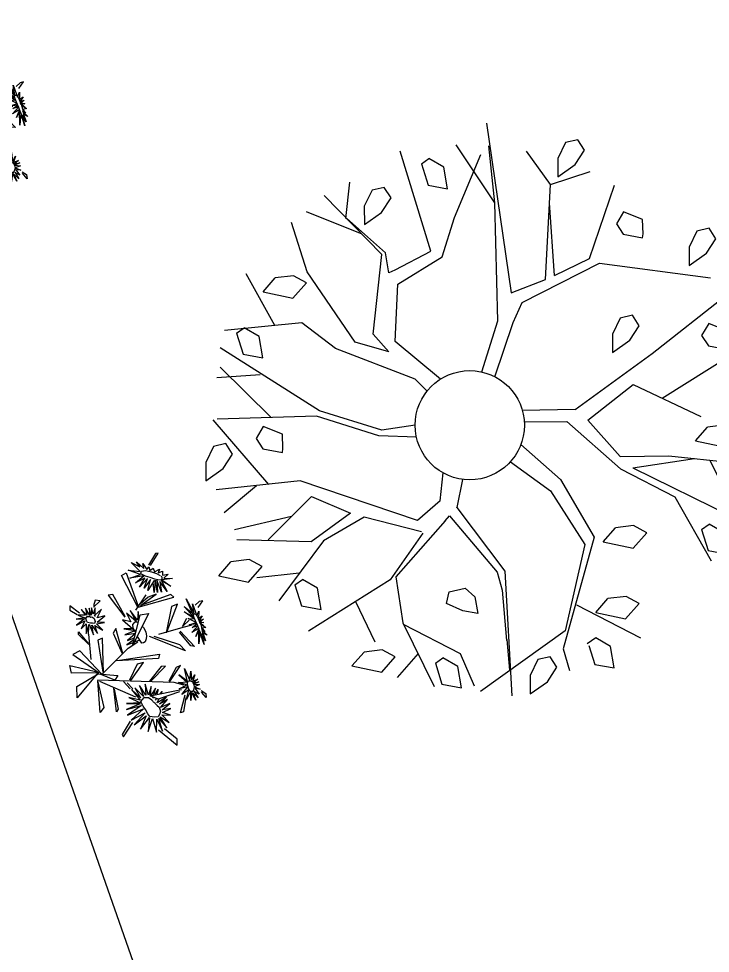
# Model space of a CAD drawing. Header units: metres. Extents: x 604533 to 608048, y 1310709 to 1311860.
# Drawn here: x 604739.29 to 604743.28, y 1311076.57 to 1311081.97 of the extents above; entities that cross this region are included whole.
import ezdxf

# ---------------------------------------------------------------- set-up
doc = ezdxf.new("R2010")
doc.units = ezdxf.units.M
doc.header["$LTSCALE"] = 0.0254
doc.header["$MEASUREMENT"] = 0
for name, color, linetype in [('ARBOLES', 102, 'Continuous'), ('FLORES', 7, 'Continuous'), ('MUEBLES', 1, 'Continuous')]:
    doc.layers.add(name, color=color, linetype=linetype)

# ---------------------------------------------------------------- blocks, each defined once
blk = doc.blocks.new('p_arbol04')
at = {"layer": 'ARBOLES'}
for p, q in [((-0.623, 1.751), (-0.408, 2.362)), ((0.051, 1.875), (0.346, 2.362)), ((0.761, 1.696), (0.543, 2.316)), ((0.739, 1.388), (0.805, 2.293)), ((0.772, 1.945), (1.1, 2.177)), ((-0.408, 1.55), (-1.03, 2.13)), ((-1.003, 0.765), (-1.206, 2.042)), ((1.121, 1.006), (1.721, 1.988)), ((-1.138, 1.515), (-1.476, 1.85)), ((-1.41, 1.113), (-1.364, 1.898)), ((-0.178, 0.97), (0.051, 1.875)), ((0.778, 1.371), (0.783, 1.942)), ((-1.98, 0.646), (-1.849, 1.574)), ((-1.07, 0.749), (-1.815, 1.547)), ((-0.375, 1.086), (-0.408, 1.55)), ((1.984, 0.831), (2.181, 1.574)), ((2.581, 1.481), (1.362, 0.043)), ((0.018, 0.878), (0.739, 1.388)), ((0.636, 1.196), (0.778, 1.371)), ((1.571, 1.059), (2.283, 1.298)), ((1.984, 0.831), (2.41, 1.295)), ((0.704, 1.166), (0.636, 1.196)), ((0.708, 1.165), (1.121, 1.006)), ((-1.718, 0.414), (-2.406, 1.04)), ((-0.047, 0.205), (-0.375, 1.086)), ((0.117, 0.646), (0.608, 1.04)), ((0.608, 1.04), (1.158, 0.873)), ((1.158, 0.873), (1.571, 1.059)), ((-0.014, 0.623), (-0.178, 0.97)), ((2.541, 0.507), (2.64, 0.947)), ((-0.014, 0.623), (0.018, 0.878)), ((1.034, -0.05), (1.984, 0.831)), ((-2.079, 0.738), (-2.537, 0.808)), ((-0.777, 0.094), (-1.07, 0.749)), ((-0.71, 0.11), (-1.003, 0.765)), ((0.136, -0.002), (0.117, 0.646)), ((-2.077, 0.227), (-2.603, 0.599)), ((-2.144, -0.12), (-2.668, 0.507)), ((-1.194, -0.839), (-1.718, 0.414)), ((1.722, -0.143), (2.541, 0.507)), ((2.541, 0.507), (2.934, 0.275)), ((1.82, -0.189), (2.383, 0.381)), ((-1.768, 0.206), (-2.439, 0.251)), ((-1.768, 0.206), (-1.62, -0.236)), ((-0.425, -0.127), (-0.71, 0.11)), ((-0.057, 0.021), (-0.047, 0.205)), ((-2.489, -0.25), (-2.832, 0.066)), ((-0.515, -0.225), (-0.777, 0.094)), ((1.362, 0.043), (1.722, -0.143)), ((0.496, -0.29), (1.034, -0.05)), ((2.214, -0.352), (3, -0.027)), ((-1.62, -0.236), (-2.144, -0.12)), ((0.551, -0.431), (1.132, -0.189)), ((1.132, -0.189), (1.362, -0.12)), ((1.362, -0.12), (2.246, -0.468)), ((1.82, -0.189), (2.214, -0.352)), ((-2.046, -0.213), (-2.865, -0.282)), ((-1.554, -0.375), (-2.046, -0.213)), ((-1.259, -0.955), (-1.554, -0.375)), ((2.246, -0.468), (2.934, -1.488)), ((-0.866, -0.885), (-0.616, -0.706)), ((-1.882, -1.048), (-2.898, -0.746)), ((-2.313, -0.92), (-2.505, -1.372)), ((-0.866, -0.885), (-1.194, -0.839)), ((-0.53, -0.911), (-0.801, -1.071)), ((0.866, -1.332), (0.474, -0.903)), ((-1.259, -0.978), (-1.882, -1.048)), ((0.394, -1.003), (0.706, -1.349)), ((-1.816, -1.071), (-2.144, -1.465)), ((-0.995, -1.071), (-1.816, -1.071)), ((-0.925, -1.07), (-1.039, -1.872)), ((-0.995, -1.07), (-0.925, -1.07)), ((-0.803, -1.07), (-0.978, -1.928)), ((-0.803, -1.071), (-0.801, -1.071)), ((-0.036, -1.178), (0.018, -1.72)), ((0.182, -1.14), (0.182, -1.72)), ((0.866, -1.332), (1.886, -1.558)), ((0.706, -1.349), (0.706, -2.138)), ((-2.144, -1.465), (-2.439, -2.184)), ((-2.153, -1.476), (-1.98, -2.161)), ((0.87, -1.512), (0.805, -2.045)), ((0.87, -1.512), (1.493, -1.628)), ((1.493, -1.628), (1.722, -2.416)), ((1.886, -1.558), (2.902, -1.744)), ((0.018, -1.72), (-0.178, -2.393)), ((0.182, -1.72), (-0.047, -2.416)), ((-2.287, -1.813), (-2.636, -1.813)), ((-0.978, -1.928), (-1.955, -2.892)), ((-1.039, -1.872), (-1.152, -2.045)), ((-1.152, -2.045), (-1.536, -2.447)), ((0.805, -2.045), (1.165, -2.44)), ((1.591, -1.966), (2.574, -2.254)), ((0.706, -2.138), (0.87, -2.787)), ((-1.98, -2.161), (-2.144, -2.509)), ((0.805, -2.231), (1.132, -3.437)), ((0.805, -2.231), (1.328, -2.67)), ((-1.525, -2.442), (-1.759, -2.685)), ((-0.047, -2.416), (-1.194, -2.973)), ((-0.178, -2.393), (-1.03, -2.857)), ((1.165, -2.44), (1.657, -3.135)), ((-1.03, -2.857), (-2.144, -2.602)), ((-0.735, -2.764), (-0.539, -3.53)), ((0.87, -2.787), (0.608, -3.553)), ((1.427, -2.811), (1.198, -3.367))]:
    blk.add_line(p, q, dxfattribs=at)
at = {"layer": 'ARBOLES', "color": 1}
for p, q in [((-0.431, 2.094), (-0.267, 1.802)), ((-0.431, 2.094), (-0.229, 2.094)), ((-0.079, 1.961), (-0.229, 2.094)), ((-0.965, 2.011), (-1.091, 1.802)), ((-0.965, 2.011), (-0.866, 1.988)), ((-0.829, 1.802), (-0.866, 1.988)), ((-0.042, 1.802), (-0.079, 1.961)), ((1.008, 1.882), (0.858, 1.749)), ((1.196, 1.935), (1.008, 1.882)), ((1.308, 1.855), (1.196, 1.935)), ((1.271, 1.722), (1.308, 1.855)), ((-1.091, 1.802), (-0.979, 1.616)), ((-0.979, 1.616), (-0.829, 1.802)), ((-0.267, 1.802), (-0.042, 1.802)), ((0.858, 1.749), (1.083, 1.696)), ((1.083, 1.696), (1.271, 1.722)), ((1.772, 1.719), (1.646, 1.51)), ((1.772, 1.719), (1.87, 1.696)), ((1.908, 1.51), (1.87, 1.696)), ((1.646, 1.51), (1.758, 1.324)), ((1.758, 1.324), (1.908, 1.51)), ((-2.066, 1.377), (-2.254, 1.324)), ((-1.954, 1.298), (-2.066, 1.377)), ((-2.254, 1.324), (-2.404, 1.191)), ((-1.991, 1.165), (-1.954, 1.298)), ((-2.404, 1.191), (-2.179, 1.138)), ((-2.179, 1.138), (-1.991, 1.165)), ((-1.691, 1.085), (-1.729, 0.953)), ((-1.541, 1.112), (-1.691, 1.085)), ((-1.466, 0.899), (-1.541, 1.112)), ((-1.729, 0.953), (-1.616, 0.767)), ((-1.579, 0.793), (-1.466, 0.899)), ((-1.616, 0.767), (-1.579, 0.793)), ((2.808, 0.634), (2.658, 0.501)), ((2.995, 0.687), (2.808, 0.634)), ((3.108, 0.608), (2.995, 0.687)), ((3.07, 0.475), (3.108, 0.608)), ((2.658, 0.501), (2.883, 0.448)), ((2.883, 0.448), (3.07, 0.475)), ((-3.093, 0.395), (-2.928, 0.103)), ((-3.093, 0.395), (-2.891, 0.395)), ((-2.741, 0.262), (-2.891, 0.395)), ((-2.703, 0.103), (-2.741, 0.262)), ((-2.928, 0.103), (-2.703, 0.103)), ((-2.614, -0.298), (-2.741, -0.507)), ((-2.614, -0.298), (-2.516, -0.322)), ((2.845, -0.295), (2.695, -0.322)), ((2.92, -0.507), (2.845, -0.295)), ((-2.479, -0.507), (-2.516, -0.322)), ((2.695, -0.322), (2.658, -0.454)), ((-2.741, -0.507), (-2.628, -0.693)), ((-2.628, -0.693), (-2.479, -0.507)), ((2.658, -0.454), (2.77, -0.64)), ((2.808, -0.613), (2.92, -0.507)), ((2.77, -0.64), (2.808, -0.613)), ((1.758, -1.091), (1.608, -1.224)), ((1.945, -1.038), (1.758, -1.091)), ((2.058, -1.118), (1.945, -1.038)), ((2.02, -1.251), (2.058, -1.118)), ((3.033, -1.091), (2.883, -1.224)), ((3.22, -1.038), (3.033, -1.091)), ((3.333, -1.118), (3.22, -1.038)), ((3.295, -1.251), (3.333, -1.118)), ((1.608, -1.224), (1.833, -1.277)), ((2.883, -1.224), (3.108, -1.277)), ((1.833, -1.277), (2.02, -1.251)), ((3.108, -1.277), (3.295, -1.251)), ((-2.868, -1.357), (-2.703, -1.649)), ((-2.868, -1.357), (-2.666, -1.357)), ((-2.516, -1.489), (-2.666, -1.357)), ((-2.479, -1.649), (-2.516, -1.489)), ((-1.669, -1.683), (-1.552, -1.621)), ((-1.552, -1.621), (-1.406, -1.724)), ((-2.703, -1.649), (-2.479, -1.649)), ((-1.61, -1.869), (-1.669, -1.683)), ((-1.406, -1.724), (-1.406, -1.869)), ((2.395, -1.834), (2.358, -1.967)), ((2.545, -1.808), (2.395, -1.834)), ((2.62, -2.02), (2.545, -1.808)), ((-1.523, -2.014), (-1.61, -1.869)), ((-1.406, -1.869), (-1.523, -2.014)), ((-2.239, -2.024), (-2.366, -2.233)), ((-2.239, -2.024), (-2.141, -2.047)), ((-2.104, -2.233), (-2.141, -2.047)), ((2.358, -1.967), (2.47, -2.153)), ((2.508, -2.126), (2.62, -2.02)), ((2.47, -2.153), (2.508, -2.126)), ((-2.366, -2.233), (-2.254, -2.418)), ((-2.254, -2.418), (-2.104, -2.233)), ((-0.019, -2.525), (0.146, -2.817)), ((-0.019, -2.525), (0.183, -2.525)), ((0.333, -2.657), (0.183, -2.525)), ((1.481, -2.551), (1.646, -2.843)), ((1.481, -2.551), (1.683, -2.551)), ((1.833, -2.684), (1.683, -2.551)), ((0.371, -2.817), (0.333, -2.657)), ((1.87, -2.843), (1.833, -2.684)), ((-1.466, -2.843), (-1.654, -2.896)), ((-1.354, -2.923), (-1.466, -2.843)), ((0.146, -2.817), (0.371, -2.817)), ((1.646, -2.843), (1.87, -2.843)), ((-1.654, -2.896), (-1.804, -3.029)), ((-1.391, -3.055), (-1.354, -2.923)), ((-1.194, -2.973), (-1.325, -3.182)), ((-0.656, -2.976), (-0.491, -3.268)), ((-0.656, -2.976), (-0.454, -2.976)), ((-0.304, -3.109), (-0.454, -2.976)), ((-1.804, -3.029), (-1.579, -3.082)), ((-1.579, -3.082), (-1.391, -3.055)), ((-0.979, -3.162), (-1.091, -3.347)), ((-0.866, -3.162), (-0.979, -3.135)), ((-0.829, -3.347), (-0.866, -3.162)), ((-0.267, -3.268), (-0.304, -3.109)), ((-0.491, -3.268), (-0.267, -3.268)), ((0.797, -3.245), (0.671, -3.454)), ((0.797, -3.245), (0.896, -3.268)), ((0.933, -3.454), (0.896, -3.268)), ((-1.091, -3.347), (-0.979, -3.533)), ((-0.979, -3.533), (-0.829, -3.347)), ((0.671, -3.454), (0.783, -3.639)), ((0.783, -3.639), (0.933, -3.454))]:
    blk.add_line(p, q, dxfattribs=at)
at = {"layer": 'ARBOLES'}
blk.add_circle((-0.03, -0.578), 0.6, dxfattribs=at)
blk = doc.blocks.new('FLORES-1')
at = {"color": 86, "linetype": 'Continuous'}
for p, q in [((0.0502, 0.3848), (0.0451, 0.4218)), ((0.05, 0.3824), (0.0606, 0.2806)), ((0.0541, 0.3853), (0.0678, 0.4185)), ((-0.188, 0.2719), (-0.1829, 0.1807)), ((-0.1586, 0.1554), (-0.182, 0.2829)), ((0.2296, 0.2941), (0.188, 0.2313)), ((-0.1829, 0.1807), (-0.1586, 0.1554)), ((0.0557, 0.1455), (-0.0023, 0.0095)), ((-0.1406, 0.0986), (-0.0275, -0.0132)), ((-0.0736, 0.0879), (-0.1048, 0.1009)), ((-0.0638, 0.0765), (-0.1013, 0.0899)), ((0.1682, 0.0169), (0.0701, -0.0123)), ((0.1682, 0.0169), (0.1963, 0.029))]:
    blk.add_line(p, q, dxfattribs=at)
at = {"color": 1, "linetype": 'Continuous'}
for p, q in [((0.0557, 0.1455), (0.0644, 0.1919)), ((0.0694, 0.1775), (0.0686, 0.1992)), ((-0.1826, 0.183), (-0.1963, 0.1686))]:
    blk.add_line(p, q, dxfattribs=at)
at = {"color": 86, "linetype": 'Continuous'}
for points in [[(0.1019, 0.4713), (0.1197, 0.4991), (0.1224, 0.4846), (0.1144, 0.4639)], [(0.0406, 0.3673), (-0.0394, 0.3981), (-0.0323, 0.385), (0.0375, 0.3635)], [(0.0784, 0.4101), (0.0532, 0.3819)], [(0.0598, 0.3181), (0.146, 0.3992), (0.1457, 0.372), (0.0557, 0.3118)], [(0.1944, 0.245), (0.1778, 0.3949), (0.1918, 0.3884), (0.1979, 0.2569), (0.2165, 0.334), (0.2175, 0.2994), (0.2033, 0.2593)], [(0.333, 0.3555), (0.3684, 0.4043), (0.3714, 0.3931), (0.3378, 0.3497)], [(-0.2168, 0.3557), (-0.2345, 0.3682), (-0.251, 0.3638), (-0.2232, 0.3548)], [(0.0616, 0.261), (-0.0092, 0.3439), (-0.0421, 0.3569), (0.0672, 0.2438)], [(-0.1364, 0.2468), (-0.0897, 0.3165), (-0.0903, 0.2963), (-0.1319, 0.2481)], [(-0.2187, 0.2869), (-0.2704, 0.2564), (-0.2691, 0.243), (-0.2082, 0.2891)], [(-0.1698, 0.2986), (-0.1444, 0.2663), (-0.019, -0.0199)], [(0.0616, 0.1678), (0.1631, 0.2415), (0.1543, 0.2751), (0.0599, 0.1675)], [(-0.1044, 0.1805), (-0.0691, 0.2582), (-0.0648, 0.2416), (-0.1022, 0.1746)], [(0.0239, 0.0935), (-0.0156, 0.2537), (-0.0302, 0.2437), (0.0257, 0.0818)], [(0.1959, 0.2446), (0.3391, 0.2315), (0.3421, 0.253), (0.1985, 0.2468)], [(-0.2997, 0.1349), (-0.3853, 0.1809), (-0.3629, 0.1903), (-0.3052, 0.1589)], [(-0.0712, 0.1061), (-0.0219, 0.1809), (-0.0186, 0.1549), (-0.0676, 0.1007)], [(0.1791, 0.1825), (0.2816, 0.1697), (0.286, 0.1507), (0.1778, 0.1804)], [(0.0438, 0.1168), (0.1488, 0.1294), (0.1344, 0.1114), (0.0451, 0.1143)], [(0.2636, 0.0776), (0.2764, 0.1114), (0.2875, 0.094), (0.2677, 0.0789)], [(-0.2232, 0.0404), (-0.2617, -0.0103), (-0.2726, -0.0087), (-0.2328, 0.0487)], [(0.0041, -0.008), (-0.0324, 0.0635), (-0.0456, 0.0455), (0.0006, -0.0006)], [(-0.0004, 0.0135), (0.1328, 0.0641), (0.1322, 0.0424), (0.0039, 0.0133)], [(-0.0776, 0.0292), (-0.1594, 0.0137), (-0.1672, 0.003), (-0.0734, 0.0294)], [(-0.0029, 0.0057), (0.1197, -0.0414), (0.116, -0.0728), (0.0063, -0.0019)], [(0.1291, 0.0019), (0.1836, -0.0217), (0.1931, -0.0168), (0.1344, 0.0016)], [(0.2619, 0.0148), (0.3042, -0.0102), (0.2885, -0.0161), (0.2604, 0.0041)], [(-0.0195, -0.0195), (-0.1316, -0.0383), (-0.1444, -0.0589), (-0.0209, -0.0195)], [(0.0103, -0.0037), (-0.0538, -0.1228), (-0.0113, -0.1071), (0.0041, -0.008)], [(0.0063, -0.0019), (0.0474, -0.1069), (0.0795, -0.1008), (0.0103, -0.0037)]]:
    blk.add_lwpolyline(points, dxfattribs=at)
at = {"color": 1, "linetype": 'Continuous'}
for points in [[(0.0843, 0.4415), (0.1519, 0.4398), (0.0851, 0.4466), (0.1237, 0.4554), (0.0719, 0.4528), (0.087, 0.4679), (0.0598, 0.4564), (0.0644, 0.4745), (0.0512, 0.4555), (0.05, 0.4737), (0.0445, 0.4574), (0.0356, 0.4701), (0.04, 0.4568), (0.023, 0.465), (0.0327, 0.4567), (0.0146, 0.4695), (0.017, 0.4544), (-0.0006, 0.459), (0.0112, 0.4507), (-0.0168, 0.4622), (-0.0012, 0.4499), (-0.0353, 0.4479), (-0.0044, 0.4423), (-0.0473, 0.4368), (0.006, 0.4404), (-0.0372, 0.4185), (0.0161, 0.4395), (-0.0041, 0.418), (0.022, 0.4431), (0.0165, 0.4087), (0.0327, 0.4423), (0.0357, 0.4179), (0.0416, 0.4419), (0.0499, 0.4103), (0.0484, 0.4411), (0.0759, 0.4171), (0.0647, 0.4387), (0.107, 0.4117), (0.074, 0.4402), (0.1266, 0.4197), (0.0889, 0.442)], [(0.2705, 0.347), (0.2429, 0.3072), (0.2804, 0.3342), (0.258, 0.2969), (0.2888, 0.3243), (0.2683, 0.2818), (0.2943, 0.3159), (0.2899, 0.2732), (0.3048, 0.3151), (0.317, 0.2581), (0.3149, 0.3043), (0.3503, 0.2646), (0.3266, 0.3073), (0.374, 0.2869), (0.3444, 0.3131), (0.3691, 0.3087), (0.3321, 0.326), (0.3524, 0.3303), (0.3238, 0.3359), (0.3306, 0.3472), (0.3157, 0.3464), (0.3194, 0.3623), (0.3036, 0.3618), (0.3063, 0.3841), (0.2932, 0.3733), (0.2935, 0.3922), (0.2785, 0.386), (0.2734, 0.4095), (0.2648, 0.3865), (0.2506, 0.4189), (0.2619, 0.3767), (0.2239, 0.4012), (0.2586, 0.3747), (0.2101, 0.3785), (0.2587, 0.3667), (0.2151, 0.3566), (0.2677, 0.3578), (0.2203, 0.3415), (0.2706, 0.3509), (0.2261, 0.3288), (0.2657, 0.3408)], [(-0.1567, 0.3184), (-0.1074, 0.3267), (-0.1607, 0.3288), (-0.1278, 0.3455), (-0.1627, 0.3351), (-0.1477, 0.3554), (-0.1674, 0.3382), (-0.1687, 0.3597), (-0.1757, 0.3388), (-0.1799, 0.3602), (-0.1812, 0.3378), (-0.1913, 0.3587), (-0.1918, 0.3359), (-0.209, 0.3539), (-0.1996, 0.3356), (-0.227, 0.3423), (-0.2093, 0.3278), (-0.2388, 0.3327), (-0.212, 0.3203), (-0.2443, 0.321), (-0.2086, 0.3167), (-0.2379, 0.3007), (-0.2016, 0.3168), (-0.2278, 0.2858), (-0.1944, 0.3107), (-0.202, 0.2765), (-0.1824, 0.3103), (-0.1757, 0.2753), (-0.1731, 0.3099), (-0.1516, 0.2824), (-0.1631, 0.3203), (-0.1228, 0.2957), (-0.1609, 0.3149)], [(0.1492, 0.2314), (0.1787, 0.2393), (0.1468, 0.2235), (0.194, 0.2102), (0.1441, 0.2166), (0.1902, 0.1927), (0.1504, 0.1953), (0.1705, 0.1668), (0.1205, 0.1923), (0.135, 0.1586), (0.1116, 0.1996), (0.1105, 0.1521), (0.1011, 0.1965)], [(-0.1607, 0.1698), (-0.138, 0.1872), (-0.1604, 0.1558), (-0.1247, 0.1726), (-0.1531, 0.1491), (-0.1072, 0.154), (-0.1492, 0.1403), (-0.1024, 0.1312), (-0.1509, 0.1284), (-0.1042, 0.1101), (-0.1514, 0.1155), (-0.105, 0.094), (-0.1592, 0.1105), (-0.1311, 0.0716), (-0.1697, 0.1079), (-0.1511, 0.054), (-0.1729, 0.1052), (-0.1736, 0.0451), (-0.1819, 0.1072), (-0.1961, 0.0402), (-0.1976, 0.1101), (-0.2207, 0.0464), (-0.2153, 0.1099), (-0.2431, 0.0509), (-0.2278, 0.1094), (-0.2696, 0.068), (-0.2383, 0.119), (-0.2896, 0.093), (-0.2478, 0.1287), (-0.3048, 0.1231), (-0.2566, 0.1442), (-0.3106, 0.1479), (-0.2569, 0.1533), (-0.3042, 0.1688), (-0.2526, 0.161), (-0.2874, 0.186), (-0.2476, 0.1704), (-0.2621, 0.2015), (-0.24, 0.1757), (-0.2373, 0.2132), (-0.23, 0.1793), (-0.2172, 0.2174), (-0.2181, 0.1762), (-0.1992, 0.2152), (-0.2046, 0.1778), (-0.1877, 0.2147), (-0.195, 0.1735)], [(-0.1663, 0.1964), (-0.1605, 0.2062), (-0.1667, 0.1997)], [(-0.1612, 0.1755), (-0.1468, 0.1952), (-0.1625, 0.1833)], [(0.0808, 0.1925), (0.0819, 0.1987), (0.0829, 0.1953)], [(0.0989, 0.1949), (0.0859, 0.1538), (0.0846, 0.1845)], [(-0.1774, 0.1722), (-0.1831, 0.1679), (-0.1789, 0.175)], [(-0.1686, 0.1637), (-0.1716, 0.1614), (-0.1688, 0.1652)], [(0.0795, 0.1808), (0.0705, 0.1454), (0.0695, 0.1728)], [(0.2251, 0.0688), (0.2578, 0.0818), (0.2366, 0.0651), (0.2641, 0.0686), (0.2369, 0.0559), (0.2658, 0.0585), (0.2374, 0.0503), (0.2722, 0.0453), (0.2428, 0.0399), (0.2731, 0.0265), (0.2453, 0.0346), (0.2572, 0.0057), (0.2363, 0.0279), (0.2446, -0.0073), (0.2325, 0.0247), (0.2219, -0.0147), (0.2242, 0.0234), (0.1999, -0.0024), (0.2114, 0.0242), (0.1755, 0.0088), (0.2059, 0.0343), (0.1592, 0.0344), (0.1972, 0.0431), (0.1573, 0.0521), (0.1918, 0.054), (0.1626, 0.0769), (0.1957, 0.0626), (0.188, 0.0948), (0.2015, 0.068), (0.2133, 0.1063), (0.2175, 0.0747), (0.2437, 0.1038), (0.2292, 0.0666)]]:
    blk.add_lwpolyline(points, dxfattribs=at)
at = {"color": 50, "linetype": 'Continuous'}
for points in [[(0.0429, 0.4538), (0.0396, 0.455), (0.0295, 0.4548), (0.0196, 0.4532), (0.0069, 0.4511), (-0.0035, 0.448), (-0.0085, 0.4452), (-0.0035, 0.4418), (0.0154, 0.4411), (0.0333, 0.4416), (0.0548, 0.4408), (0.0689, 0.4408), (0.0845, 0.4432), (0.0814, 0.4518), (0.0672, 0.4548), (0.0531, 0.4551), (0.0395, 0.4534)], [(0.2779, 0.3797), (0.2711, 0.3809), (0.2628, 0.3777), (0.262, 0.3719), (0.2678, 0.3623), (0.2755, 0.3513), (0.2877, 0.3366), (0.3008, 0.3207), (0.3165, 0.3067), (0.3261, 0.3135), (0.322, 0.3291), (0.3148, 0.3404), (0.3073, 0.3505), (0.2937, 0.3662), (0.2803, 0.3767)], [(-0.1609, 0.3167), (-0.1598, 0.3191), (-0.1604, 0.3238), (-0.1625, 0.3283), (-0.1685, 0.3346), (-0.1714, 0.3359), (-0.182, 0.3366), (-0.192, 0.3351), (-0.2029, 0.3271), (-0.2072, 0.32), (-0.2037, 0.314), (-0.1977, 0.3111), (-0.1877, 0.3121), (-0.1782, 0.3128), (-0.1672, 0.3149), (-0.1586, 0.3175)], [(0.1166, 0.2321), (0.1105, 0.2343), (0.0996, 0.2362), (0.0882, 0.2361), (0.0742, 0.2337), (0.0628, 0.2278), (0.0535, 0.2194), (0.0515, 0.211), (0.0539, 0.2044), (0.0626, 0.2015), (0.0798, 0.1996), (0.086, 0.1986)], [(0.1037, 0.1965), (0.1076, 0.1963), (0.1236, 0.1952), (0.1373, 0.1991), (0.144, 0.2115), (0.1389, 0.2195), (0.1359, 0.2218)], [(0.2312, 0.0493), (0.2305, 0.0529), (0.2267, 0.0572), (0.2191, 0.0621), (0.2069, 0.0615), (0.2004, 0.0563), (0.204, 0.0491), (0.2072, 0.0408), (0.2139, 0.0314), (0.2242, 0.0301), (0.2321, 0.0312), (0.2373, 0.0391), (0.2335, 0.0476), (0.2297, 0.0523)]]:
    blk.add_lwpolyline(points, dxfattribs=at)
blk.add_lwpolyline([(-0.1752, 0.1549), (-0.1752, 0.1547), (-0.1791, 0.1554), (-0.1828, 0.1563), (-0.1856, 0.1574), (-0.1876, 0.1589), (-0.1897, 0.1598), (-0.1918, 0.1613), (-0.1947, 0.1619), (-0.2055, 0.167), (-0.2145, 0.171), (-0.2317, 0.1699), (-0.2429, 0.1622), (-0.2491, 0.1531), (-0.2457, 0.1387), (-0.2358, 0.1226), (-0.2222, 0.1192), (-0.2018, 0.1162), (-0.1857, 0.1125), (-0.1655, 0.1109), (-0.1556, 0.1299), (-0.1612, 0.1461)], close=True, dxfattribs=at)
blk = doc.blocks.new('arbusto5')
at = {"layer": 'FLORES'}
blk.add_blockref('FLORES-1', (0.1444, 0.0589), dxfattribs=at)

msp = doc.modelspace()

# ---------------------------------------------------------------- linework, layer by layer
msp.add_line((604742.1784, 1311070.1677, 100), (604738.2004, 1311081.5062, 100))

# ---------------------------------------------------------------- block references
at = {"layer": 'ARBOLES', "xscale": 0.5252973873501208, "yscale": 0.5252973873501208, "zscale": 0.5252973873501208, "rotation": 48.57546148509478}
msp.add_blockref('p_arbol04', (604741.6726, 1311079.8313, 100), dxfattribs=at)
at = {"layer": 'MUEBLES', "linetype": 'Continuous', "xscale": -1.417112015715407, "yscale": 1.417112015653402, "zscale": 1.417112015818895, "rotation": 292.0945270011677}
for p in [(604738.7244, 1311080.9557, 100), (604739.758, 1311077.9609, 100)]:
    msp.add_blockref('arbusto5', p, dxfattribs=at)

doc.saveas('drawing.dxf')
